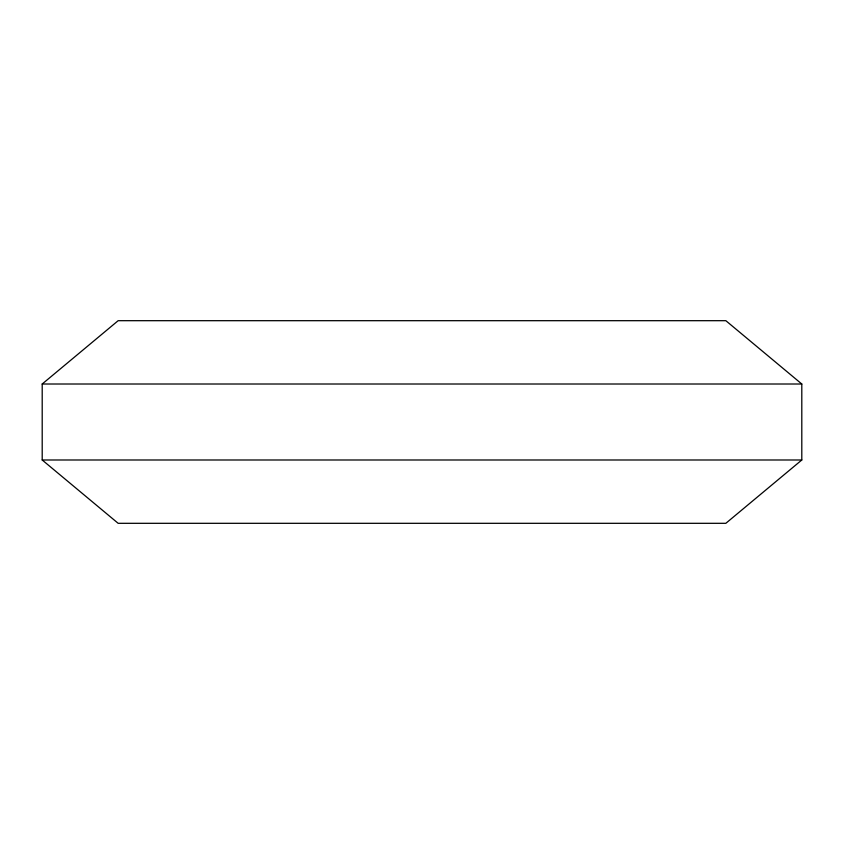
<?xml version="1.0" encoding="UTF-8"?>
<svg xmlns="http://www.w3.org/2000/svg" width="844" height="844" viewBox="0 0 844 844"><rect width="100%" height="100%" fill="white"/><g stroke="black" fill="none" stroke-linecap="round" stroke-linejoin="round"><path stroke-width="1.27" d="M42.2 384.009L118.16 320.688L725.84 320.688L801.8 384.009L801.8 459.991L725.84 523.312L118.16 523.312L42.2 459.991L42.2 384.009L801.8 384.009M42.2 459.991L801.8 459.991"/></g></svg>
